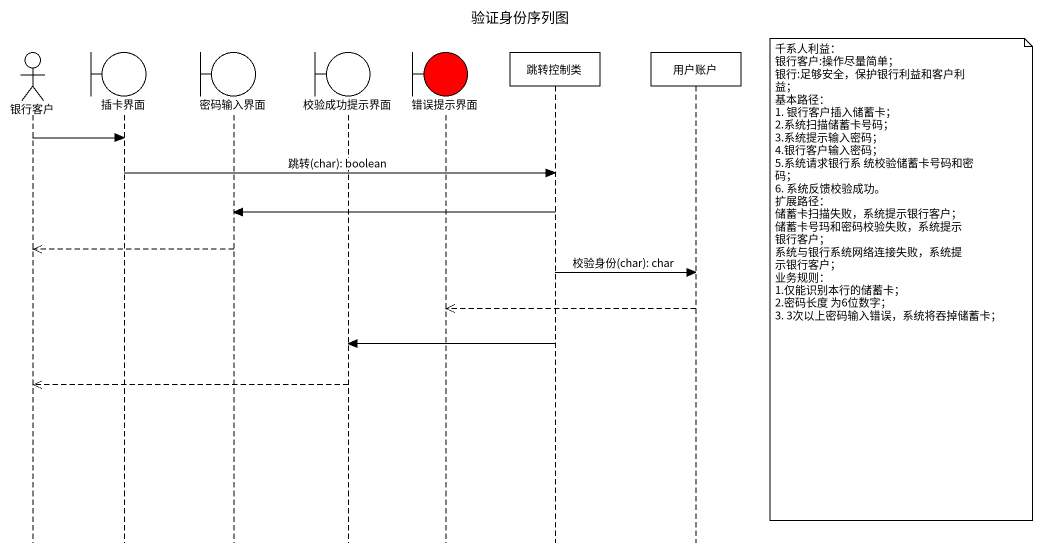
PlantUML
@startuml
title 验证身份序列图
hide footbox
actor 银行客户
boundary 插卡界面
boundary 密码输入界面
boundary 校验成功提示界面
boundary 错误提示界面 #FF0000
participant 跳转控制类
participant 用户账户

银行客户 -> 插卡界面
插卡界面 -> 跳转控制类 : 跳转(char): boolean
跳转控制类 -> 密码输入界面
密码输入界面 -->> 银行客户
跳转控制类 -> 用户账户 : 校验身份(char): char
note right of 用户账户
  千系人利益：
  银行客户:操作尽量简单；
  银行:足够安全，保护银行利益和客户利
  益；
  基本路径：
  1. 银行客户插入储蓄卡；
  2.系统扫描储蓄卡号码；
  3.系统提示输入密码；
  4.银行客户输入密码；
  5.系统请求银行系 统校验储蓄卡号码和密
  码；
  6. 系统反馈校验成功。
  扩展路径：
  储蓄卡扫描失败，系统提示银行客户；
  储蓄卡号玛和密码校验失败，系统提示
  银行客户；
  系统与银行系统网络连接失败，系统提
  示银行客户；
  业务规则：
  1.仅能识别本行的储蓄卡；
  2.密码长度 为6位数字；
  3. 3次以上密码输入错误，系统将吞掉储蓄卡；
end note
用户账户 -->> 错误提示界面
跳转控制类 -> 校验成功提示界面
校验成功提示界面 -->> 银行客户
@enduml
